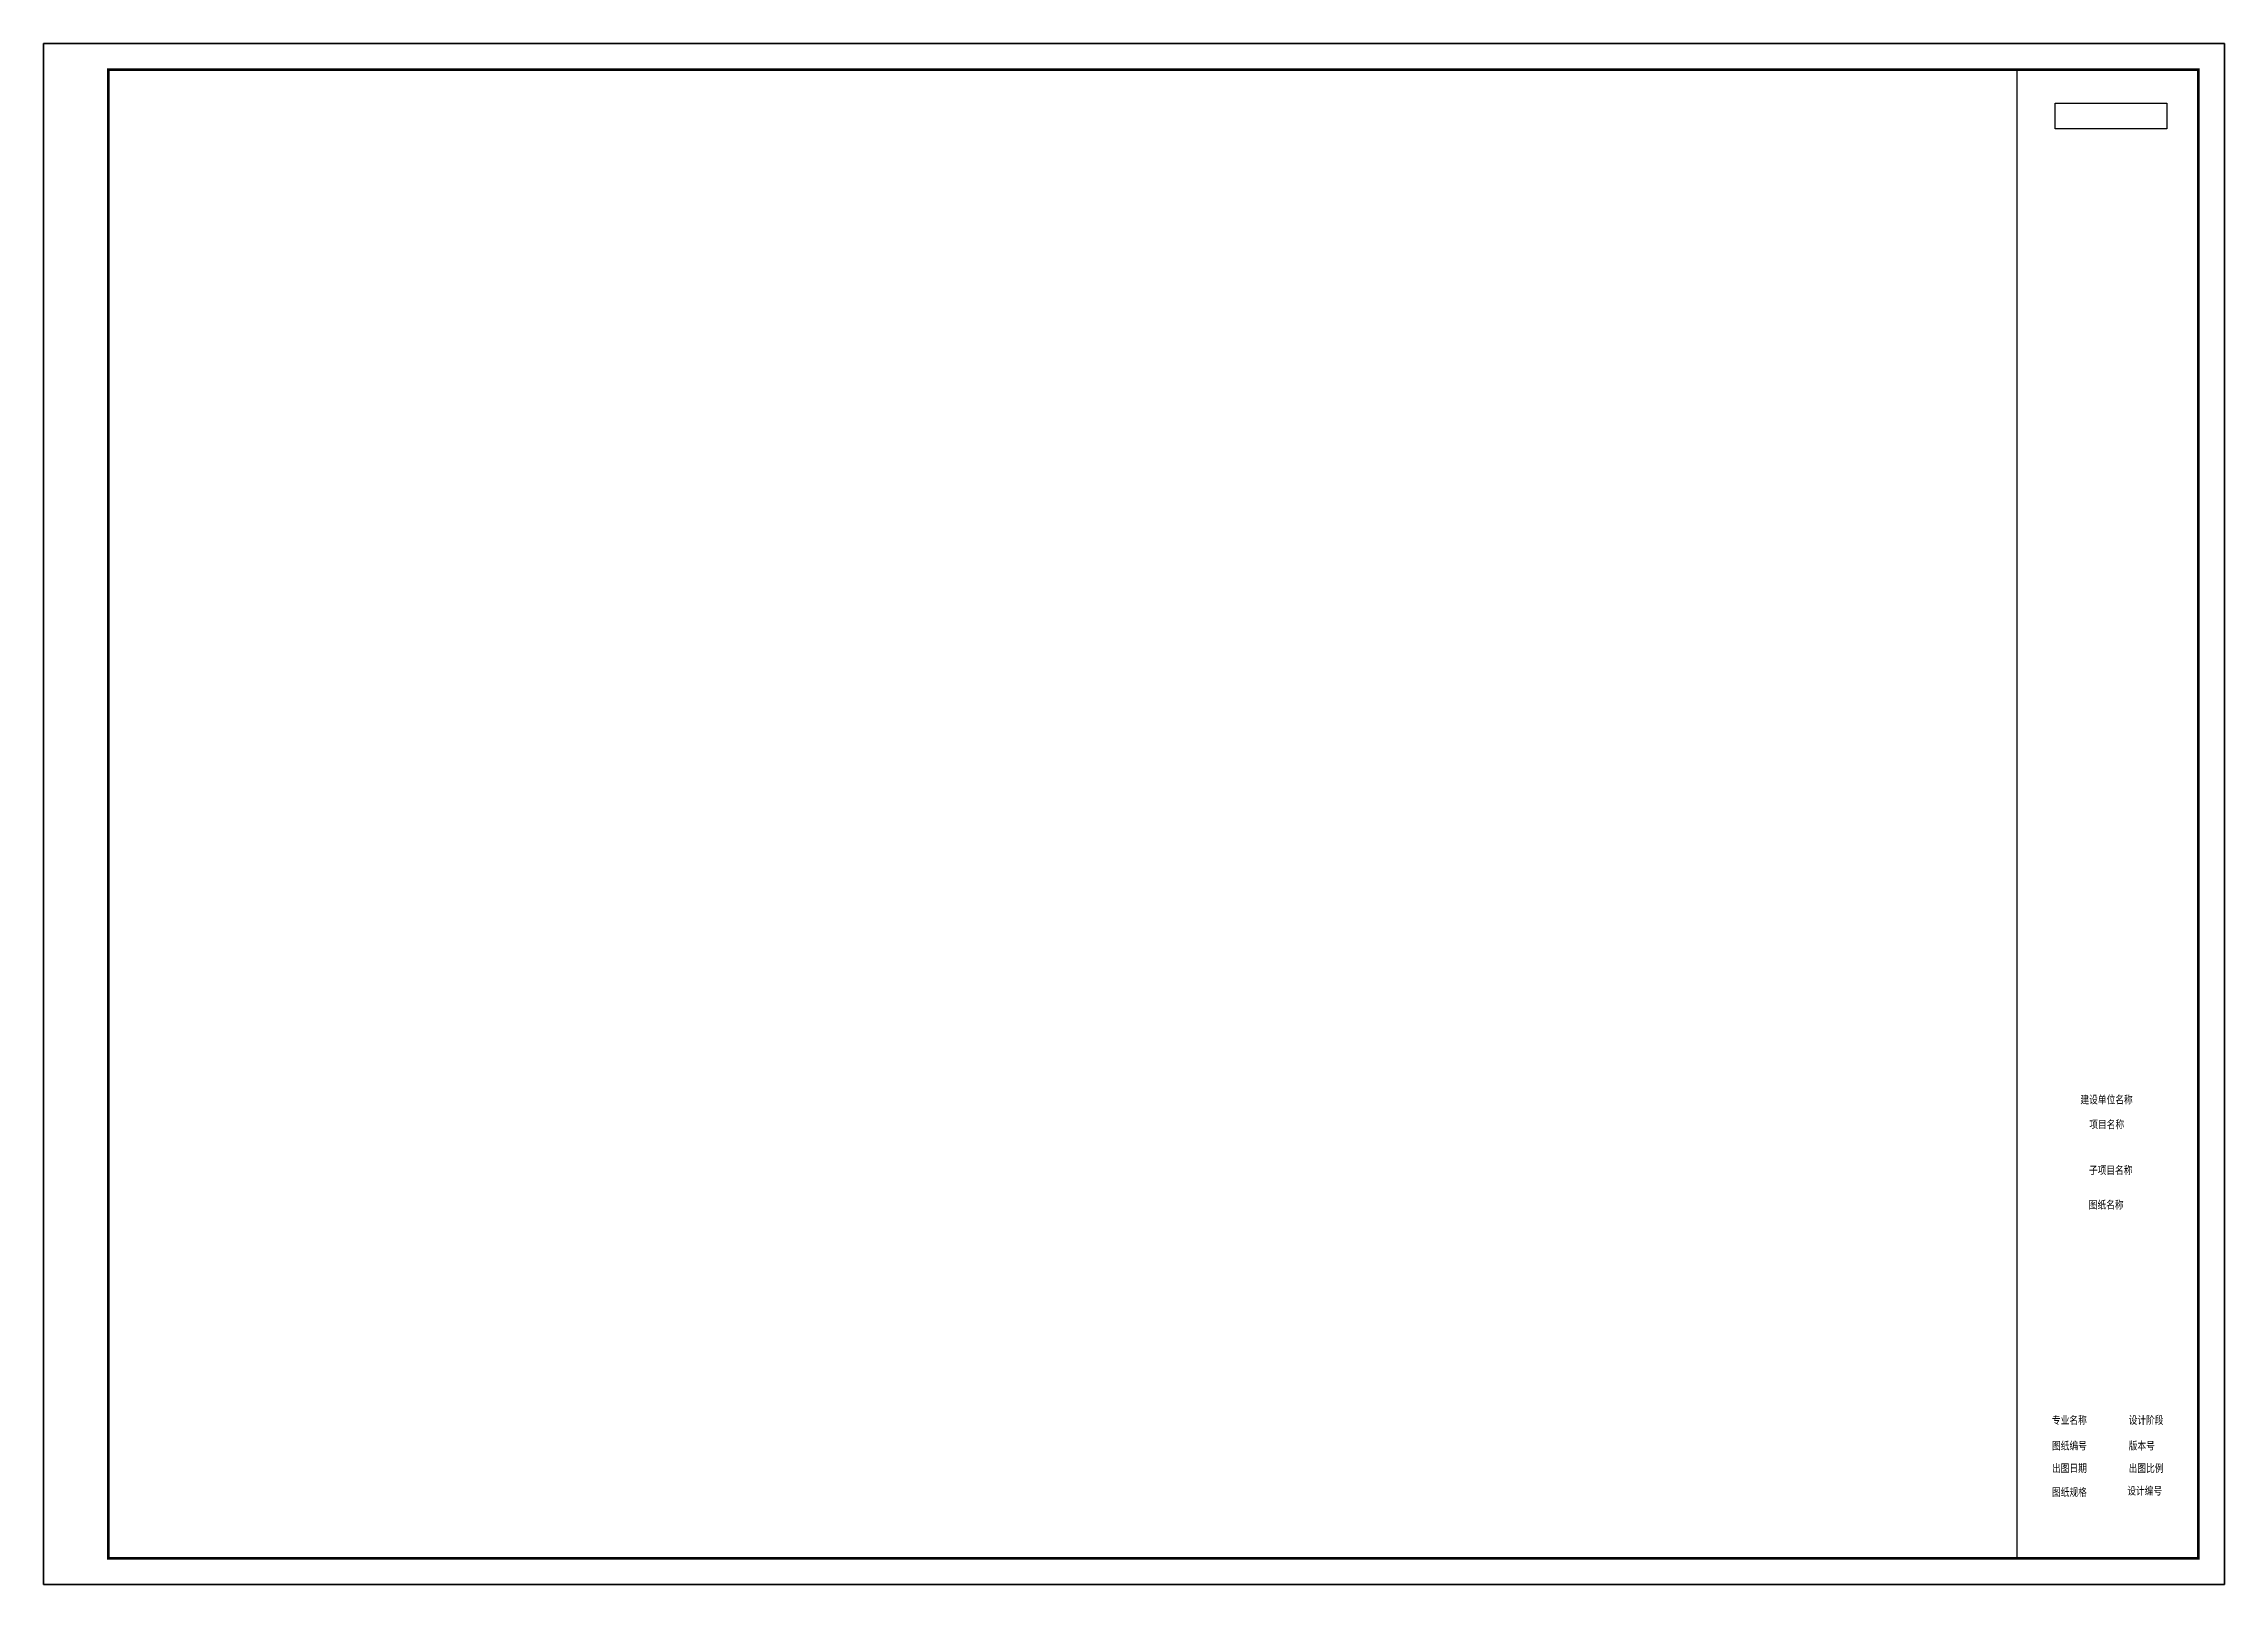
# Model space of a CAD drawing. Extents: x 155929 to 1124874, y 48921 to 424676.
# Drawn here: x 161436 to 245536, y 181871 to 241271 of the extents above; entities that cross this region are included whole.
import ezdxf
from ezdxf.enums import TextEntityAlignment as Align

# ---------------------------------------------------------------- set-up
doc = ezdxf.new("R2010")
doc.units = 0
doc.header["$LTSCALE"] = 1000
doc.header["$MEASUREMENT"] = 0
for name, color, linetype in [('dy_quyu', 7, 'Continuous'), ('tuqian_neibu_pl', 7, 'Continuous'), ('TWT_TITLE', 7, 'Continuous')]:
    doc.layers.add(name, color=color, linetype=linetype)
doc.styles.add('宋体', font='', dxfattribs={"width": 0.8})
doc.styles.get('宋体').set_extended_font_data('SimSun')

# ---------------------------------------------------------------- blocks, each defined once
blk = doc.blocks.new('A1普通块')
for points in [[(-7000, 0), (0, 0), (0, 57400), (-7000, 57400)], [(-5527, 56102), (-1223, 56102), (-1223, 55121), (-5528, 55121)]]:
    blk.add_lwpolyline(points, close=True)
blk = doc.blocks.new('A1_202511250831')
blk.add_lwpolyline([(83100, 58400), (76100, 58400), (76100, 1000), (83100, 1000)], close=True)
at = {"layer": 'tuqian_neibu_pl'}
blk.add_lwpolyline([(0, 0), (84100, 0), (84100, 59400), (0, 59400)], close=True, dxfattribs=at)
at = {"layer": 'tuqian_neibu_pl', "const_width": 100}
blk.add_lwpolyline([(2500, 1000), (83100, 1000), (83100, 58400), (2500, 58400)], close=True, dxfattribs=at)
at = {"layer": 'TWT_TITLE', "const_width": 80}
blk.add_lwpolyline([(83100, 1000), (83100, 58400)], dxfattribs=at)
blk.add_blockref('A1普通块', (83100, 1000))
at = {"style": '宋体', "width": 0.8}
for tag, p in [('建设单位名称', (79579, 18692)), ('项目名称', (79579, 17737)), ('子项目名称', (79733, 15971)), ('图纸名称', (79571, 14639))]:
    blk.add_attdef(tag, text='', height=300, dxfattribs=at).set_placement(p, align=Align.MIDDLE_CENTER)
for tag, p in [('专业名称', (77452, 6483)), ('设计阶段', (80409, 6483)), ('图纸编号', (77452, 5494)), ('版本号', (80409, 5494)), ('出图日期', (77452, 4628)), ('出图比例', (80409, 4628)), ('图纸规格', (77452, 3706)), ('设计编号', (80355, 3757))]:
    blk.add_attdef(tag, text='', height=300, dxfattribs=at).set_placement(p, align=Align.TOP_LEFT)

msp = doc.modelspace()

# ---------------------------------------------------------------- linework, layer by layer
at = {"layer": 'dy_quyu'}
msp.add_lwpolyline([(161436, 181871), (161436, 241271), (245536, 241271), (245536, 181871)], close=True, dxfattribs=at)
msp.add_lwpolyline([(161436, 181871), (161436, 241271), (245536, 241271), (245536, 181871)], close=True, dxfattribs=at)

# ---------------------------------------------------------------- block references
ref = msp.add_blockref('A1_202511250831', (161436, 181871), dxfattribs=at)
ref.add_attrib('项目名称_001', '项目名称', (240328, 199453), dxfattribs={"layer": '0', "height": 300, "style": '宋体', "width": 0.8})
ref.add_attrib('图纸名称_001', '图纸名称', (240305, 196354), dxfattribs={"layer": '0', "height": 300, "style": '宋体', "width": 0.8})
ref.add_attrib('子项目名称_001', '子项目名称', (240312, 197687), dxfattribs={"layer": '0', "height": 300, "style": '宋体', "width": 0.8})
ref.add_attrib('建设单位名称_001', '建设单位名称', (239985, 200407), dxfattribs={"layer": '0', "height": 300, "style": '宋体', "width": 0.8})
ref.add_attrib('专业名称', '专业名称', dxfattribs={"layer": '0', "height": 300, "style": '宋体', "width": 0.8}).set_placement((238887, 188354), align=Align.TOP_LEFT)
ref.add_attrib('设计阶段', '设计阶段', dxfattribs={"layer": '0', "height": 300, "style": '宋体', "width": 0.8}).set_placement((241844, 188354), align=Align.TOP_LEFT)
ref.add_attrib('图纸编号', '图纸编号', dxfattribs={"layer": '0', "height": 300, "style": '宋体', "width": 0.8}).set_placement((238887, 187365), align=Align.TOP_LEFT)
ref.add_attrib('版本号', '版本号', dxfattribs={"layer": '0', "height": 300, "style": '宋体', "width": 0.8}).set_placement((241844, 187365), align=Align.TOP_LEFT)
ref.add_attrib('出图日期', '出图日期', dxfattribs={"layer": '0', "height": 300, "style": '宋体', "width": 0.8}).set_placement((238887, 186499), align=Align.TOP_LEFT)
ref.add_attrib('出图比例', '出图比例', dxfattribs={"layer": '0', "height": 300, "style": '宋体', "width": 0.8}).set_placement((241844, 186499), align=Align.TOP_LEFT)
ref.add_attrib('图纸规格', '图纸规格', dxfattribs={"layer": '0', "height": 300, "style": '宋体', "width": 0.8}).set_placement((238887, 185577), align=Align.TOP_LEFT)
ref.add_attrib('设计编号', '设计编号', dxfattribs={"layer": '0', "height": 300, "style": '宋体', "width": 0.8}).set_placement((241791, 185628), align=Align.TOP_LEFT)
ref = msp.add_blockref('A1_202511250831', (161436, 181871), dxfattribs=at)
ref.add_attrib('项目名称_001', '项目名称', (240328, 199453), dxfattribs={"layer": '0', "height": 300, "style": '宋体', "width": 0.8})
ref.add_attrib('图纸名称_001', '图纸名称', (240305, 196354), dxfattribs={"layer": '0', "height": 300, "style": '宋体', "width": 0.8})
ref.add_attrib('子项目名称_001', '子项目名称', (240312, 197687), dxfattribs={"layer": '0', "height": 300, "style": '宋体', "width": 0.8})
ref.add_attrib('建设单位名称_001', '建设单位名称', (239985, 200407), dxfattribs={"layer": '0', "height": 300, "style": '宋体', "width": 0.8})
ref.add_attrib('专业名称', '专业名称', dxfattribs={"layer": '0', "height": 300, "style": '宋体', "width": 0.8}).set_placement((238887, 188354), align=Align.TOP_LEFT)
ref.add_attrib('设计阶段', '设计阶段', dxfattribs={"layer": '0', "height": 300, "style": '宋体', "width": 0.8}).set_placement((241844, 188354), align=Align.TOP_LEFT)
ref.add_attrib('图纸编号', '图纸编号', dxfattribs={"layer": '0', "height": 300, "style": '宋体', "width": 0.8}).set_placement((238887, 187365), align=Align.TOP_LEFT)
ref.add_attrib('版本号', '版本号', dxfattribs={"layer": '0', "height": 300, "style": '宋体', "width": 0.8}).set_placement((241844, 187365), align=Align.TOP_LEFT)
ref.add_attrib('出图日期', '出图日期', dxfattribs={"layer": '0', "height": 300, "style": '宋体', "width": 0.8}).set_placement((238887, 186499), align=Align.TOP_LEFT)
ref.add_attrib('出图比例', '出图比例', dxfattribs={"layer": '0', "height": 300, "style": '宋体', "width": 0.8}).set_placement((241844, 186499), align=Align.TOP_LEFT)
ref.add_attrib('图纸规格', '图纸规格', dxfattribs={"layer": '0', "height": 300, "style": '宋体', "width": 0.8}).set_placement((238887, 185577), align=Align.TOP_LEFT)
ref.add_attrib('设计编号', '设计编号', dxfattribs={"layer": '0', "height": 300, "style": '宋体', "width": 0.8}).set_placement((241791, 185628), align=Align.TOP_LEFT)

doc.saveas('drawing.dxf')
